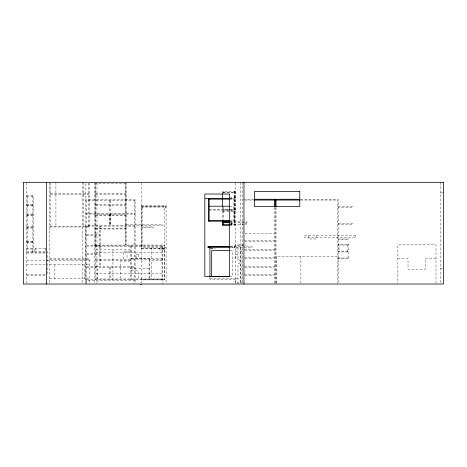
<?xml version="1.0" encoding="UTF-8"?>
<svg xmlns="http://www.w3.org/2000/svg" width="467" height="467" viewBox="0 0 467 467"><rect width="100%" height="100%" fill="white"/><g stroke="black" fill="none" stroke-linecap="round" stroke-linejoin="round"><path stroke-width="0.35" stroke-dasharray="2.33 1.75" d="M86.512 283.329L86.512 280.574L134.315 280.574M135.115 200.442L85.718 200.442L85.718 199.648L135.115 199.648L135.115 283.294M164.641 247.335L164.641 206.286L141.203 206.286L141.203 207.079L164.641 207.079M338.242 245.029L347.781 245.029L348.575 244.235L338.242 244.235L339.036 245.029L339.036 251.917M339.036 258.006L338.242 258.8L348.575 258.8L348.575 244.235M235.356 191.523L222.508 191.523L222.508 193.046M223.372 192.316L234.557 192.316M234.825 192.316L235.356 192.316M222.508 192.386L234.428 192.386M440.474 192.871L443.65 192.871M50.366 193.612L88.765 193.612M95.519 193.776L125.547 193.776M50.366 194.406L88.765 194.406M95.519 194.57L125.547 194.57M26.526 195.731L33.215 195.731L33.215 249.057L26.526 249.057M26.526 196.525L32.883 196.525M229.665 197.681L235.356 197.681M230.033 198.341L234.428 198.341M229.665 198.475L234.557 198.475M234.825 198.475L235.356 198.475M230.033 199.135L233.634 199.135M243.36 199.269L253.499 199.269M300.579 199.269L338.242 199.269L338.242 283.294M244.947 200.063L253.593 200.063M300.585 200.063L337.448 200.063L337.448 283.224M26.526 204.307L32.883 204.307M95.519 204.371L125.547 204.371M26.526 205.101L32.883 205.101M95.519 205.165L125.547 205.165M141.338 205.363L166.363 205.363L166.363 206.157L141.338 206.157M26.526 205.894L32.883 205.894M230.033 206.221L233.634 206.221M338.242 206.718L352.813 206.718L352.813 207.511L338.242 207.511M209.134 209.257L233.634 209.257M223.372 209.73L234.557 209.73M234.825 209.73L235.356 209.73M209.134 210.051L233.634 210.051M222.508 210.524L235.356 210.535M222.508 211.329L235.356 211.329M85.718 213.291L135.115 213.285L135.115 214.084L85.718 214.084M26.526 214.172L32.883 214.172M26.526 214.966L32.883 214.966M95.519 214.96L125.547 214.96M26.526 215.76L32.883 215.76M95.519 215.76L125.547 215.76M230.033 220.418L233.634 220.418M230.033 221.212L234.428 221.212L234.428 191.587M229.647 221.924L246.874 221.924L246.874 222.718L244.492 222.718M229.647 222.718L244.2 222.718M338.242 223.716L352.813 223.716L352.813 224.51L338.242 224.51M229.665 223.897L234.557 223.897M234.825 223.897L235.356 223.897M229.647 224.388L246.343 224.388L246.343 222.718M126.341 224.493L162.831 224.493L162.831 225.287L85.718 225.31M229.665 224.691L235.356 224.691M229.647 225.491L235.356 225.491M135.115 226.104L85.718 226.104L85.718 283.294L85.718 182.323M50.366 226.186L88.765 226.186M26.526 226.431L32.883 226.431M49.566 226.985L89.559 226.985L89.559 182.323M141.338 226.944L153.52 226.944L153.52 227.738L141.338 227.738M26.526 227.225L32.883 227.225M26.526 228.019L32.883 228.019M95.519 228.188L125.547 228.188M95.519 228.982L125.547 228.982M244.947 233.372L274.415 233.372M86.512 234.65L99.716 234.65M86.512 235.444L99.716 235.444M338.242 238.958L348.575 238.958L348.575 239.489L338.242 239.489M244.223 240.785L274.415 240.785M26.526 241.165L32.883 241.165M244.947 241.848L274.415 241.848M26.526 241.959L32.883 241.959M26.526 242.752L32.883 242.752M243.908 244.924L234.959 244.924L234.959 245.753L245.286 245.753L245.286 244.924M94.725 245.047L164.419 245.047L164.419 245.881L94.725 245.881M86.512 245.245L99.716 245.245M86.512 246.039L99.716 246.039M230.289 246.57L235.356 246.57M230.126 246.634L252.168 246.634L252.168 247.469L230.126 247.469M95.519 246.675L130.375 246.675M131.169 246.675L162.031 246.675M166.1 247.335L141.203 247.335L141.203 206.286M230.272 247.405L235.356 247.405M141.338 248.17L166.1 248.17M210.594 248.199L215.229 248.199M26.526 248.263L32.883 248.263M45.474 248.263L34.284 248.263L34.284 251.176M141.338 248.263L164.244 248.263L164.244 279.914M210.594 248.263L215.229 248.263M159.48 248.993L164.775 248.993L164.775 248.199L164.775 279.914L141.338 279.914M164.244 249.057L159.48 249.057L159.48 248.199M244.223 249.261L274.415 249.261M95.519 249.857L130.375 249.857M244.947 250.382L274.415 250.382M230.173 250.586L232.309 250.586L232.309 276.657L230.173 276.657M130.375 251.077L123.702 251.077L123.702 259.553M26.526 251.176L46.735 251.176M235.356 251.444L236.944 251.444L236.944 247.469M240.388 251.444L241.976 251.444M26.526 252.238L46.729 252.238M95.519 252.221L130.375 252.221M131.169 252.221L162.031 252.221M26.526 253.032L46.729 253.032M86.512 253.721L99.716 253.721M86.512 254.515L99.716 254.515M238.001 254.515L235.432 254.515L235.432 258.887L238.001 258.887M337.448 256.307L276.429 256.307L276.429 283.224M244.223 257.802L274.415 257.802M338.242 258.006L348.575 258.006M131.169 258.356L151.606 258.356L151.606 246.675M397.855 258.572L408.03 258.572L408.03 269.22L425.244 269.22L425.244 258.572L435.991 258.572M49.566 258.73L89.559 258.73L89.559 284.018M131.169 258.73L162.031 258.73M244.947 258.858L274.415 258.858M49.566 259.524L89.559 259.524M95.519 259.553L162.831 259.524M162.031 260.218L151.606 260.218L151.606 278.986M95.519 260.347L130.375 260.347M26.526 260.714L89.559 260.714M130.375 261.053L120.801 261.053L120.801 278.986M26.526 264.736L45.287 264.736M49.566 264.824L89.559 264.824M244.223 266.272L274.415 266.272M86.512 266.435L134.315 266.435M95.519 266.809L97.813 266.809L97.813 278.986M86.512 267.229L134.315 267.229M244.947 267.334L274.415 267.334M440.474 268.216L442.377 268.216M130.375 268.665L149.889 268.665M131.169 270.644L138.261 270.644L138.261 278.986M95.519 273.44L130.375 273.44M131.169 273.44L162.031 273.44M26.526 274.748L45.287 274.748M244.223 274.748L274.415 274.748M26.526 275.542L46.729 275.542M244.947 275.81L274.415 275.81M209.928 278.455L235.356 278.455M238.001 278.589L235.432 278.589L235.432 282.961L241.976 282.961L241.976 247.469M49.566 278.723L89.559 278.723M95.519 278.986L162.031 278.986M141.338 279.12L164.775 279.12M235.356 279.248L209.928 279.248L209.928 277.013M86.512 279.78L162.831 279.78M440.474 182.323L440.474 283.294M435.991 283.294L435.991 244.825L397.855 244.825L397.855 283.294M347.781 245.029L347.781 251.917M316.328 235.286L316.328 238.976L308.827 238.976L308.827 235.286M300.871 256.307L300.871 283.224M276.009 207.36L276.009 283.224M275.215 207.36L275.215 283.224M274.415 207.36L274.415 283.224M245.245 222.718L245.245 224.388M242.636 182.323L242.636 283.294M240.785 182.323L240.785 283.294M240.388 247.469L240.388 282.961M238.001 247.469L238.001 259.868L239.192 259.868L239.192 263.709L238.001 263.709L238.001 282.961M235.356 183.046L235.356 283.294M235.222 191.587L235.222 210.535M234.825 191.523L234.825 224.691M234.557 191.523L234.557 224.691M234.16 211.329L234.16 221.924M233.634 198.341L233.634 221.212M232.665 222.718L232.665 224.388M231.743 222.718L231.743 224.388M231.212 222.718L231.212 224.388M223.372 191.523L223.372 192.929M223.372 206.922L223.372 219.718M222.508 206.881L222.508 219.823M166.1 206.157L166.1 283.288M165.832 206.157L165.832 207.745L165.038 207.745L165.038 206.157M162.831 245.881L162.831 284.018M162.031 245.881L162.031 279.78M149.889 259.524L149.889 279.78M149.096 259.524L149.096 279.78M142.131 207.079L142.131 248.17M141.338 183.046L141.338 284.018M134.315 200.442L134.315 225.31M134.315 226.104L134.315 284.018M131.169 245.881L131.169 279.78M130.375 245.881L130.375 279.78M127.042 251.077L127.042 259.553M126.341 182.323L126.341 245.047M125.547 183.117L125.547 245.047M125.284 245.047L125.284 183.379L95.782 183.379L95.782 245.047M112.95 249.857L112.95 279.78M110.656 200.442L110.656 213.291M110.58 267.229L110.58 279.78M109.862 200.442L109.862 213.291M109.786 267.229L109.786 279.78M100.516 226.104L100.516 266.435M99.716 226.104L99.716 266.435M96.973 183.046L96.973 283.294M95.519 183.117L95.519 245.047M95.519 245.881L95.519 279.78M94.725 182.323L94.725 284.018M88.765 183.041L88.765 226.985M86.512 200.442L86.512 225.31M86.512 226.104L86.512 284.018M84.264 264.824L84.264 278.723M83.202 182.323L83.202 226.985M82.542 182.323L82.542 283.294M55.923 182.323L55.923 226.985M54.867 264.824L54.867 278.723M50.366 183.041L50.366 226.985M49.566 182.323L49.566 284.018M47.453 251.176L47.453 275.542M45.287 248.263L45.287 251.176M35.171 248.263L35.171 251.176M33.134 251.176L33.134 252.238M32.883 195.731L32.883 249.057M32.883 251.176L32.883 252.238M32.357 249.057L32.357 251.176M27.325 196.525L27.325 204.307M27.325 205.101L27.325 214.172M27.325 214.966L27.325 226.431M27.325 227.225L27.325 241.165M27.325 241.959L27.325 248.263M26.526 183.046L26.526 283.294M109.862 214.084L109.862 225.31L109.862 214.084M110.656 214.084L110.656 225.31L110.656 214.084M339.036 251.123L338.242 251.917L348.575 251.917L347.781 251.123L339.036 251.123M355.813 235.286L304.21 235.286L304.21 237.405L355.813 237.405L355.813 235.286M138.133 254.246L136.014 254.246L136.014 257.422L138.133 257.422L138.133 254.246M234.463 247.469L234.428 246.634L234.428 247.469"/><path stroke-width="0.7" d="M205.165 198.341L229.309 198.341M209.134 199.135L229.309 199.135M254.223 199.269L299.855 199.269M254.287 200.063L299.861 200.063M209.134 206.221L229.309 206.221M209.134 220.418L229.309 220.418M229.309 221.212L208.34 221.212L208.34 198.341M222.508 221.924L229.676 221.924M222.508 222.718L229.676 222.718M222.508 224.388L229.752 224.388M229.647 225.491L222.508 225.491L222.508 221.142M229.566 246.57L207.862 246.57L207.862 247.405L210.033 247.405M229.571 246.634L208.603 246.634L208.603 247.469L229.542 247.469M229.466 250.586L211.691 250.586L211.691 276.657L229.466 276.657M140.544 284.677L141.338 284.677M276.009 200.063L276.009 206.63M275.215 200.063L275.215 206.63M274.415 200.063L274.415 206.63M243.961 182.323L243.961 284.018M223.459 222.718L223.459 224.388M222.508 193.63L222.508 206.922M209.928 247.405L209.928 277.013M209.134 198.341L209.134 221.212M46.391 182.323L46.391 284.018M443.65 182.323L23.35 182.323L23.35 284.018L443.65 284.018L443.65 182.323M299.796 191.47L254.375 191.47L254.375 206.432L299.796 206.432L299.796 191.47M229.326 194.027L204.826 194.027L204.826 276.528L229.326 276.528L229.326 194.027"/></g></svg>
